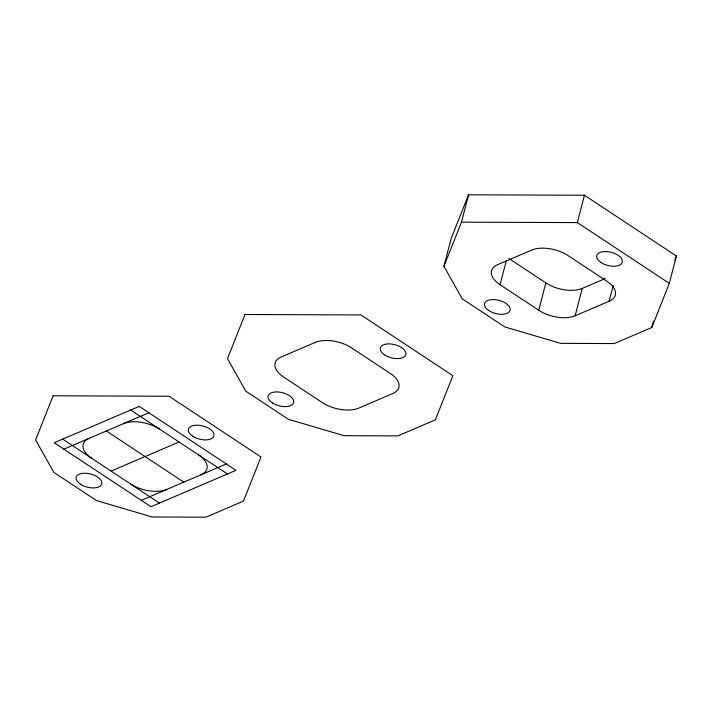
<?xml version="1.0" encoding="UTF-8"?>
<svg xmlns="http://www.w3.org/2000/svg" width="712" height="712" viewBox="0 0 712 712"><rect width="100%" height="100%" fill="white"/><g stroke="black" fill="none" stroke-linecap="round" stroke-linejoin="round"><path stroke-width="1.07" d="M443.95 266.288L451.025 238.929L468.549 194.803L584.445 195.248L676.4 256.008L669.324 283.367L651.8 327.493L614.26 343.567L560.584 343.362L504.79 326.933L462.204 298.791L443.95 266.288L461.474 222.162L468.549 194.803M613.219 285.45L609.134 301.229L575.136 315.79A26.38 13.581 14.5 0 1 538.779 310.272L500.064 284.693L506.321 260.485M538.779 310.272L545.855 282.913L508.982 258.545M669.324 283.367L577.37 222.607L584.445 195.248M575.136 315.79L582.211 288.422L605.218 278.579M651.8 327.493L653.438 321.183M674.771 260.111L676.4 256.008M63.858 449.165L148.852 412.773M111.072 471.113L179.068 442.001M141.296 500.331L226.291 463.948M461.474 222.162L577.37 222.607M130.679 410.023L227.466 473.978M106.355 430.974L183.794 482.14M62.683 439.126L159.47 503.09M198.425 454.79A26.38 13.581 14.5 0 1 200.793 474.859M123.354 423.693A26.38 13.581 14.5 0 1 159.71 429.202M91.715 458.314A26.38 13.581 14.5 0 1 89.356 438.245M166.795 489.42A26.38 13.581 14.5 0 1 130.438 483.902M609.134 301.229A26.38 13.581 14.5 0 0 606.775 281.16L568.06 255.581A26.38 13.581 14.5 0 0 531.704 250.063L497.706 264.624A26.38 13.581 14.5 0 0 500.064 284.693M582.211 288.422A26.38 13.581 14.5 0 1 545.855 282.913M53.124 395.792L35.6 439.918L53.854 472.421L96.44 500.563L152.235 516.992L205.91 517.197L243.451 501.123L260.975 456.997L169.029 396.237L53.124 395.792M245.026 314.499L227.511 358.625L245.756 391.128L288.351 419.27L344.136 435.7L397.821 435.904L435.361 419.831L452.885 375.705L360.931 314.935L245.026 314.499M139.178 406.383L54.183 442.766L150.971 506.73L235.966 470.338L139.178 406.383M315.265 342.401L281.267 356.952A26.38 13.581 14.5 0 0 283.625 377.022L322.34 402.609A26.38 13.581 14.5 0 0 358.697 408.118L392.695 393.567A26.38 13.581 14.5 0 0 390.336 373.497L351.621 347.91A26.38 13.581 14.5 0 0 315.265 342.401M80.474 484.213A13.19 6.791 14.5 0 0 101.611 484.293A13.19 6.791 14.5 0 0 84.844 473.213A13.19 6.791 14.5 0 0 80.474 484.213M192.667 436.18A13.19 6.791 14.5 0 0 213.805 436.26A13.19 6.791 14.5 0 0 197.037 425.18A13.19 6.791 14.5 0 0 192.667 436.18M272.385 402.912A13.19 6.791 14.5 0 0 293.513 402.992A13.19 6.791 14.5 0 0 276.754 391.92A13.19 6.791 14.5 0 0 272.385 402.912M384.578 354.879A13.19 6.791 14.5 0 0 405.707 354.959A13.19 6.791 14.5 0 0 388.948 343.887A13.19 6.791 14.5 0 0 384.578 354.879M488.824 310.583A13.19 6.791 14.5 0 0 509.961 310.663A13.19 6.791 14.5 0 0 493.193 299.583A13.19 6.791 14.5 0 0 488.824 310.583M601.017 262.55A13.19 6.791 14.5 0 0 622.146 262.63A13.19 6.791 14.5 0 0 605.387 251.55A13.19 6.791 14.5 0 0 601.017 262.55"/></g></svg>
